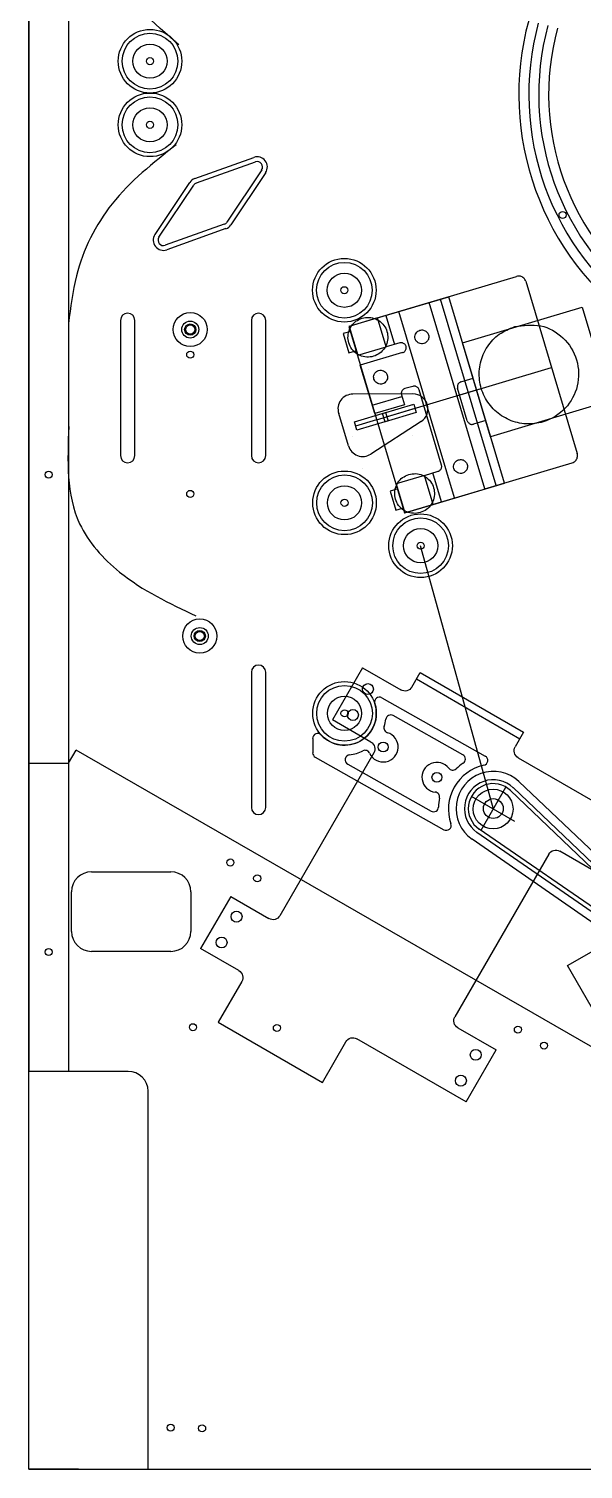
# Model space of a CAD drawing. Extents: x 0 to 20.2, y 0 to 43.8.
# Drawn here: x 0 to 6.97, y 0 to 18.1 of the extents above; entities that cross this region are included whole.
import ezdxf

# ---------------------------------------------------------------- set-up
doc = ezdxf.new("R2010")
doc.units = 0
doc.header["$MEASUREMENT"] = 0
for name, color, linetype, true_color in [('1_250BIT_500DEP', 5, 'Continuous', 0x0000ff), ('2_250BIT_250DEP', 5, 'Continuous', 0x0000ff), ('3_250BIT_500TAB', 5, 'Continuous', 0x0000ff), ('5_250BIT_250SPEC', 5, 'Continuous', 0x0000ff), ('6_125BIT_500DEP', 5, 'Continuous', 0x0000ff), ('7_VCARVE_BIT', 5, 'Continuous', 0x0000ff), ('8_250BIT_500OUTLINE', 5, 'Continuous', 0x0000ff), ('DF_COMPONENTS', 4, 'Continuous', 0x00ffff)]:
    doc.layers.add(name, color=color, linetype=linetype, true_color=true_color)

msp = doc.modelspace()

# ---------------------------------------------------------------- linework, layer by layer
at = {"layer": '1_250BIT_500DEP', "linetype": 'Continuous'}
for p, q in [((2.108, 16.166), (2.85, 16.431)), ((2.929, 16.33), (2.491, 15.674)), ((1.637, 15.484), (2.074, 16.14)), ((2.458, 15.648), (1.716, 15.383)), ((4.83, 13.515), (4.076, 13.511)), ((4.019, 12.863), (3.898, 13.27)), ((4.933, 13.169), (4.301, 12.759))]:
    msp.add_line(p, q, dxfattribs=at)
msp.add_circle((5.839, 8.297), 0.25, dxfattribs=at)
for centre, radius, start, end in [((2.872, 16.367), 0.0675, 326.2633, 109.6475), ((2.13, 16.102), 0.0675, 109.6478, 146.2629), ((2.435, 15.712), 0.0675, 289.6478, 326.2629), ((1.693, 15.447), 0.0675, 146.2632, 289.6476), ((4.07, 13.329), 0.182, 87.9398, 199), ((4.831, 13.327), 0.188, 302.9749, 90.3015), ((4.199, 12.916), 0.187, 196.638, 302.9749)]:
    msp.add_arc(centre, radius, start, end, dxfattribs=at)
for points in [[(4.192, 14.467), (4.165, 14.456), (4.111, 14.433), (4.051, 14.367), (4.016, 14.286), (4.01, 14.198), (4.036, 14.113), (4.089, 14.042), (4.163, 13.993), (4.249, 13.973), (4.337, 13.983), (4.416, 14.023), (4.477, 14.087), (4.512, 14.168), (4.517, 14.257), (4.492, 14.342), (4.439, 14.413), (4.365, 14.461), (4.278, 14.483), (4.221, 14.472), (4.192, 14.467)], [(4.779, 12.503), (4.752, 12.491), (4.698, 12.469), (4.638, 12.403), (4.603, 12.322), (4.597, 12.234), (4.623, 12.149), (4.676, 12.078), (4.75, 12.029), (4.836, 12.009), (4.924, 12.019), (5.003, 12.058), (5.064, 12.123), (5.099, 12.204), (5.104, 12.293), (5.079, 12.378), (5.026, 12.449), (4.952, 12.497), (4.865, 12.519), (4.808, 12.508), (4.779, 12.503)]]:
    msp.add_open_spline(points, degree=3, knots=[0, 0, 0, 0, 0.055822, 0.110845, 0.166667, 0.222489, 0.277511, 0.333333, 0.389155, 0.444178, 0.5, 0.555822, 0.610845, 0.666667, 0.722489, 0.777511, 0.833333, 0.889155, 0.944178, 1, 1, 1, 1], dxfattribs=at)
at = {"layer": '2_250BIT_250DEP', "linetype": 'Continuous'}
for p, q in [((2.088, 16.222), (2.83, 16.487)), ((2.979, 16.296), (2.541, 15.641)), ((1.587, 15.518), (2.024, 16.173)), ((2.478, 15.592), (1.736, 15.327))]:
    msp.add_line(p, q, dxfattribs=at)
for centre, start, end in [((2.872, 16.367), 326.2631, 109.6476), ((2.13, 16.102), 109.6478, 146.2629), ((2.435, 15.712), 289.6478, 326.2629), ((1.693, 15.447), 146.2632, 289.6476)]:
    msp.add_arc(centre, 0.128, start, end, dxfattribs=at)
at = {"layer": '3_250BIT_500TAB', "linetype": 'Continuous'}
for p, q in [((0.788, 7.508), (1.787, 7.508)), ((0.538, 6.758), (0.538, 7.258)), ((2.037, 7.258), (2.037, 6.758)), ((1.787, 6.508), (0.788, 6.508))]:
    msp.add_line(p, q, dxfattribs=at)
for centre, radius, start, end in [((9.704, 17.281), 3.167, 164.8041, 15.1959), ((0.788, 7.258), 0.25, 90, 180), ((1.787, 7.258), 0.25, 0, 90), ((0.788, 6.758), 0.25, 180, 270), ((1.787, 6.758), 0.25, 270, 0)]:
    msp.add_arc(centre, radius, start, end, dxfattribs=at)
at = {"layer": '5_250BIT_250SPEC', "linetype": 'Continuous'}
for radius in [3.542, 3.417, 3.292]:
    msp.add_arc((9.704, 17.281), radius, 164.8041, 15.1959, dxfattribs=at)
at = {"layer": '6_125BIT_500DEP', "linetype": 'Continuous'}
for p, q in [((2.108, 16.166), (2.85, 16.431)), ((2.929, 16.33), (2.491, 15.674)), ((1.637, 15.484), (2.074, 16.14)), ((2.458, 15.648), (1.716, 15.383)), ((1.153, 14.439), (1.153, 12.739)), ((1.333, 12.739), (1.333, 14.439)), ((2.799, 14.439), (2.799, 12.739)), ((2.979, 12.739), (2.979, 14.439)), ((2.799, 10.017), (2.799, 8.317)), ((2.979, 8.317), (2.979, 10.017))]:
    msp.add_line(p, q, dxfattribs=at)
for centre, radius, start, end in [((2.872, 16.367), 0.0675, 326.2633, 109.6475), ((2.13, 16.102), 0.0675, 109.6478, 146.2629), ((2.435, 15.712), 0.0675, 289.6478, 326.2629), ((1.693, 15.447), 0.0675, 146.2632, 289.6476), ((1.243, 14.439), 0.09, 0, 180), ((2.889, 14.439), 0.09, 0, 180), ((1.243, 12.739), 0.09, 180, 0), ((2.889, 12.739), 0.09, 180, 0), ((2.889, 10.017), 0.09, 0, 180), ((2.889, 8.317), 0.09, 180, 0)]:
    msp.add_arc(centre, radius, start, end, dxfattribs=at)
at = {"layer": '7_VCARVE_BIT', "linetype": 'Continuous'}
for centre, radius in [((1.524, 17.697), 0.0445), ((1.524, 16.897), 0.0445), ((3.968, 14.818), 0.0445), ((2.03, 14.324), 0.0575), ((2.03, 14.008), 0.0445), ((0.25, 12.5), 0.0445), ((2.03, 12.258), 0.0445), ((3.97, 12.146), 0.0445), ((4.927, 11.607), 0.0445), ((2.15, 10.472), 0.0575), ((3.97, 9.5), 0.0445), ((2.535, 7.625), 0.0445), ((2.872, 7.426), 0.0445), ((0.25, 6.5), 0.0445), ((2.064, 5.555), 0.0445), ((3.12, 5.546), 0.0445), ((6.15, 5.525), 0.0445), ((6.479, 5.324), 0.0445), ((1.784, 0.522), 0.0445), ((2.179, 0.514), 0.0445)]:
    msp.add_circle(centre, radius, dxfattribs=at)
at = {"layer": '8_250BIT_500OUTLINE', "linetype": 'Continuous'}
for p, q in [((0, 38.5), (0, 5)), ((1.25, 5), (0, 5)), ((1.5, 0), (1.5, 4.75)), ((1.5, 0), (18.035, 0))]:
    msp.add_line(p, q, dxfattribs=at)
msp.add_arc((1.25, 4.75), 0.25, 0, 90, dxfattribs=at)
at = {"layer": 'DF_COMPONENTS', "linetype": 'Continuous'}
for p, q in [((0, 5), (0, 38.5)), ((0.5, 38.5), (0.5, 5)), ((5.034, 14.664), (6.134, 14.992)), ((6.249, 14.931), (6.896, 12.764)), ((5.28, 14.737), (4.023, 14.361)), ((4.385, 14.47), (5.28, 14.737)), ((5.876, 12.363), (5.176, 14.706)), ((5.587, 13.712), (5.28, 14.737)), ((5.981, 12.395), (5.28, 14.737)), ((4.489, 14.501), (4.598, 14.136)), ((5.352, 12.207), (4.652, 14.549)), ((5.734, 12.321), (5.034, 14.664)), ((5.454, 14.155), (6.959, 14.605)), ((6.959, 14.605), (7.311, 13.426)), ((4.023, 14.361), (4.723, 12.019)), ((4.385, 14.47), (4.03, 14.364)), ((4.03, 14.364), (4.139, 14)), ((4.493, 14.105), (4.385, 14.47)), ((4.494, 14.105), (4.385, 14.47)), ((4.917, 14.316), (4.917, 14.316)), ((6.11, 14.362), (6.11, 14.362)), ((4.049, 14.301), (3.953, 14.273)), ((3.953, 14.273), (4.024, 14.033)), ((4.12, 14.062), (4.049, 14.301)), ((4.665, 14.156), (4.494, 14.105)), ((4.93, 14.274), (4.93, 14.274)), ((5.807, 12.977), (5.454, 14.155)), ((4.024, 14.033), (4.12, 14.062)), ((4.139, 14), (4.493, 14.105)), ((4.701, 14.034), (4.168, 13.875)), ((4.744, 14.113), (4.744, 14.113)), ((4.35, 13.267), (4.168, 13.875)), ((4.273, 13.824), (4.273, 13.824)), ((4.399, 13.809), (4.399, 13.809)), ((4.411, 13.768), (4.411, 13.768)), ((5.384, 13.492), (6.572, 13.847)), ((4.828, 13.61), (4.729, 13.581)), ((5.514, 13.177), (5.391, 13.587)), ((5.434, 13.666), (5.587, 13.712)), ((5.63, 13.566), (5.69, 13.584)), ((4.319, 13.372), (4.692, 13.483)), ((4.373, 13.19), (5.63, 13.566)), ((4.686, 13.502), (4.723, 13.379)), ((5.19, 12.621), (4.907, 13.568)), ((7.311, 13.426), (5.807, 12.977)), ((4.094, 13.164), (4.486, 13.281)), ((4.723, 13.379), (4.35, 13.267)), ((4.373, 13.19), (4.857, 13.335)), ((4.449, 13.27), (4.841, 13.387)), ((4.481, 13.165), (4.449, 13.27)), ((4.872, 13.283), (4.481, 13.165)), ((4.486, 13.281), (4.517, 13.176)), ((4.82, 13.37), (4.82, 13.37)), ((4.841, 13.387), (4.872, 13.283)), ((4.125, 13.059), (4.094, 13.164)), ((4.373, 13.19), (4.109, 13.111)), ((4.517, 13.176), (4.125, 13.059)), ((5.746, 13.18), (5.593, 13.135)), ((5.981, 12.395), (5.746, 13.18)), ((4.075, 12.979), (4.075, 12.979)), ((4.83, 12.988), (4.83, 12.988)), ((5.404, 12.687), (5.404, 12.687)), ((4.2, 12.572), (4.2, 12.572)), ((4.779, 12.503), (4.779, 12.503)), ((4.976, 12.491), (5.147, 12.542)), ((5.189, 12.158), (5.08, 12.522)), ((5.417, 12.646), (5.417, 12.646)), ((5.734, 12.321), (6.834, 12.65)), ((4.64, 12.323), (4.544, 12.294)), ((4.976, 12.491), (4.621, 12.385)), ((4.621, 12.385), (4.73, 12.021)), ((4.712, 12.083), (4.64, 12.323)), ((4.723, 12.019), (5.981, 12.395)), ((5.085, 12.127), (4.976, 12.491)), ((5.085, 12.127), (4.976, 12.491)), ((5.085, 12.127), (5.981, 12.395)), ((4.544, 12.294), (4.616, 12.055)), ((4.616, 12.055), (4.712, 12.083)), ((4.73, 12.021), (5.085, 12.127)), ((5.845, 8.294), (4.927, 11.607)), ((4.198, 10.072), (3.82, 9.417)), ((4.198, 10.072), (4.679, 9.794)), ((4.816, 9.831), (4.921, 10.013)), ((4.921, 10.013), (6.221, 9.262)), ((4.874, 9.932), (6.175, 9.181)), ((4.441, 9.696), (5.74, 8.963)), ((4.301, 9.139), (3.82, 9.417)), ((5.458, 8.978), (4.582, 9.473)), ((6.221, 9.262), (6.116, 9.08)), ((3.57, 9.184), (3.57, 9.004)), ((0, 0), (0, 8.875)), ((0, 8.875), (0.5, 8.875)), ((0.5, 8.875), (0.594, 9.038)), ((7.938, 4.812), (0.594, 9.038)), ((4.338, 9.003), (3.157, 6.957)), ((3.602, 8.95), (5.218, 8.038)), ((6.153, 8.943), (7.535, 8.145)), ((4.01, 8.862), (5.059, 8.271)), ((5.996, 8.568), (5.683, 8.026)), ((6.057, 8.531), (7.855, 6.813)), ((7.891, 6.851), (6.091, 8.566)), ((7.968, 6.931), (6.164, 8.644)), ((6.11, 8.141), (5.568, 8.454)), ((6.774, 6.329), (10.477, 8.467)), ((5.634, 8.005), (7.68, 6.591)), ((7.71, 6.635), (5.662, 8.045)), ((7.617, 6.501), (5.574, 7.917)), ((6.54, 7.732), (5.358, 5.686)), ((7.157, 7.49), (6.676, 7.768)), ((2.539, 7.198), (2.161, 6.544)), ((2.539, 7.198), (3.02, 6.92)), ((2.642, 6.266), (2.161, 6.544)), ((8.024, 4.164), (6.774, 6.329)), ((2.679, 6.129), (2.383, 5.618)), ((2.383, 5.618), (3.692, 4.862)), ((5.395, 5.549), (5.876, 5.271)), ((3.692, 4.862), (3.988, 5.373)), ((5.498, 4.617), (4.124, 5.41)), ((5.498, 4.617), (5.876, 5.271)), ((0.5, 5), (0, 5)), ((0, 0), (0, 0.688)), ((0, 0), (18.375, 0)), ((0.625, 0), (0, 0))]:
    msp.add_line(p, q, dxfattribs=at)
for centre, radius in [((1.524, 17.697), 0.4), ((1.524, 17.697), 0.35), ((1.524, 17.697), 0.215), ((1.524, 16.897), 0.4), ((1.524, 16.897), 0.35), ((1.524, 16.897), 0.215), ((6.712, 15.764), 0.0445), ((3.968, 14.818), 0.4), ((3.968, 14.818), 0.35), ((3.968, 14.818), 0.215), ((2.03, 14.324), 0.215), ((2.03, 14.324), 0.107), ((2.03, 14.324), 0.07), ((3.97, 12.146), 0.4), ((3.97, 12.146), 0.35), ((3.97, 12.146), 0.215), ((4.927, 11.607), 0.4), ((4.927, 11.607), 0.35), ((4.927, 11.607), 0.215), ((2.15, 10.472), 0.215), ((2.15, 10.472), 0.107), ((2.15, 10.472), 0.07), ((3.97, 9.5), 0.4), ((3.97, 9.5), 0.35), ((4.264, 9.805), 0.069), ((3.97, 9.5), 0.215), ((4.076, 9.48), 0.069), ((4.456, 9.077), 0.0625), ((5.132, 8.696), 0.0625), ((5.839, 8.297), 0.25), ((5.841, 8.303), 0.125), ((2.612, 6.945), 0.069), ((2.424, 6.62), 0.069), ((5.62, 5.208), 0.069), ((5.433, 4.883), 0.069)]:
    msp.add_circle(centre, radius, dxfattribs=at)
for centre, radius, start, end in [((3.97, 9.5), 0.4, 223.1363, 17.8192), ((4.41, 9.642), 0.0625, 60.5696, 197.8192), ((3.97, 9.5), 0.525, 341.8317, 351.9965), ((4.552, 9.418), 0.0625, 60.5696, 171.9965), ((3.632, 9.184), 0.0625, 43.1363, 180), ((4.456, 9.077), 0.188, 204.7283, 73.2883), ((4.528, 9.317), 0.0625, 161.8317, 253.2883), ((3.632, 9.004), 0.0625, 180, 240.5696), ((4.041, 8.917), 0.0625, 96.9691, 240.5696), ((3.97, 9.5), 0.525, 276.9691, 296.1849), ((4.229, 8.973), 0.0625, 24.7283, 116.1849), ((5.132, 8.696), 0.188, 37.3516, 263.7876), ((5.839, 8.297), 0.688, 123.29, 132.7309), ((5.428, 8.924), 0.0625, 303.29, 60.5696), ((5.709, 8.909), 0.0625, 281.9792, 60.5696), ((5.839, 8.297), 0.562, 101.9792, 199.1599), ((5.33, 8.848), 0.0625, 217.3516, 312.7309), ((5.841, 8.303), 0.469, 46.4792, 235.2708), ((5.104, 8.448), 0.0625, 348.4082, 83.7876), ((5.841, 8.303), 0.363, 46.3868, 235.3632), ((5.841, 8.303), 0.314, 46.1276, 235.2708), ((5.839, 8.297), 0.688, 168.4082, 177.8492), ((5.09, 8.325), 0.0625, 240.5696, 357.8492), ((5.249, 8.092), 0.0625, 240.5696, 19.1599)]:
    msp.add_arc(centre, radius, start, end, dxfattribs=at)
for points, knots in [([(1.886, 17.902), (1.57, 18.177), (1.007, 18.666), (0.639, 19.876), (0.566, 20.69), (0.521, 21.185)], [0, 0, 0, 0, 1.226824, 2.187431, 3.685813, 3.685813, 3.685813, 3.685813]), ([(1.854, 16.646), (1.564, 16.418), (1.007, 15.98), (0.589, 15.137), (0.524, 14.602), (0.5, 14.4)], [0, 0, 0, 0, 1.097153, 2.104964, 2.713003, 2.713003, 2.713003, 2.713003]), ([(6.249, 14.931), (6.246, 14.938), (6.24, 14.953), (6.224, 14.972), (6.205, 14.986), (6.182, 14.995), (6.158, 14.998), (6.142, 14.994), (6.134, 14.992)], [0, 0, 0, 0, 0.167128, 0.332872, 0.5, 0.667128, 0.832872, 1, 1, 1, 1]), ([(4.917, 14.316), (4.908, 14.312), (4.889, 14.304), (4.868, 14.281), (4.856, 14.253), (4.854, 14.222), (4.863, 14.192), (4.881, 14.167), (4.907, 14.15), (4.937, 14.143), (4.973, 14.147), (5.009, 14.169), (5.032, 14.211), (5.03, 14.258), (5.005, 14.298), (4.963, 14.322), (4.933, 14.318), (4.917, 14.316)], [0, 0, 0, 0, 0.055997, 0.111193, 0.16719, 0.223187, 0.278382, 0.334379, 0.390376, 0.445572, 0.501569, 0.58547, 0.666883, 0.750785, 0.834686, 0.916099, 1, 1, 1, 1]), ([(6.11, 14.362), (6.042, 14.334), (5.908, 14.278), (5.757, 14.113), (5.668, 13.91), (5.656, 13.689), (5.719, 13.477), (5.851, 13.299), (6.036, 13.177), (6.252, 13.126), (6.508, 13.155), (6.765, 13.314), (6.925, 13.611), (6.916, 13.951), (6.739, 14.236), (6.438, 14.406), (6.221, 14.377), (6.11, 14.362)], [0, 0, 0, 0, 0.055997, 0.111193, 0.16719, 0.223187, 0.278382, 0.334379, 0.390376, 0.445572, 0.501569, 0.58547, 0.666883, 0.750784, 0.834686, 0.916099, 1, 1, 1, 1]), ([(4.744, 14.113), (4.742, 14.118), (4.738, 14.129), (4.727, 14.141), (4.713, 14.151), (4.698, 14.157), (4.681, 14.159), (4.67, 14.157), (4.665, 14.156)], [0, 0, 0, 0, 0.167128, 0.332872, 0.5, 0.667128, 0.832873, 1, 1, 1, 1]), ([(4.701, 14.034), (4.706, 14.036), (4.717, 14.04), (4.73, 14.051), (4.739, 14.064), (4.745, 14.08), (4.747, 14.097), (4.745, 14.108), (4.744, 14.113)], [0, 0, 0, 0, 0.167128, 0.332872, 0.5, 0.667128, 0.832873, 1, 1, 1, 1]), ([(4.399, 13.809), (4.389, 13.806), (4.37, 13.798), (4.349, 13.775), (4.337, 13.746), (4.335, 13.715), (4.344, 13.686), (4.362, 13.661), (4.388, 13.644), (4.418, 13.636), (4.449, 13.64), (4.477, 13.654), (4.498, 13.677), (4.511, 13.705), (4.512, 13.736), (4.504, 13.766), (4.485, 13.791), (4.459, 13.807), (4.429, 13.815), (4.409, 13.811), (4.399, 13.809)], [0, 0, 0, 0, 0.055822, 0.110845, 0.166667, 0.222488, 0.277511, 0.333333, 0.389155, 0.444178, 0.5, 0.555822, 0.610845, 0.666667, 0.722488, 0.777511, 0.833333, 0.889155, 0.944178, 1, 1, 1, 1]), ([(4.729, 13.581), (4.724, 13.579), (4.713, 13.575), (4.7, 13.564), (4.691, 13.551), (4.685, 13.535), (4.683, 13.518), (4.685, 13.507), (4.686, 13.502)], [0, 0, 0, 0, 0.167128, 0.332872, 0.5, 0.667128, 0.832873, 1, 1, 1, 1]), ([(4.907, 13.568), (4.905, 13.573), (4.901, 13.583), (4.89, 13.596), (4.876, 13.606), (4.861, 13.612), (4.844, 13.614), (4.833, 13.612), (4.828, 13.61)], [0, 0, 0, 0, 0.167128, 0.332872, 0.5, 0.667128, 0.832873, 1, 1, 1, 1]), ([(5.434, 13.666), (5.429, 13.664), (5.418, 13.66), (5.405, 13.65), (5.396, 13.636), (5.39, 13.62), (5.388, 13.604), (5.39, 13.593), (5.391, 13.587)], [0, 0, 0, 0, 0.167128, 0.332872, 0.5, 0.667128, 0.832873, 1, 1, 1, 1]), ([(0.503, 13.106), (0.486, 12.676), (0.458, 11.971), (1.196, 11.154), (1.768, 10.882), (2.102, 10.724)], [0, 0, 0, 0, 1.230176, 2.019041, 3.125208, 3.125208, 3.125208, 3.125208]), ([(5.514, 13.177), (5.516, 13.172), (5.52, 13.162), (5.531, 13.149), (5.544, 13.139), (5.56, 13.133), (5.577, 13.131), (5.587, 13.133), (5.593, 13.135)], [0, 0, 0, 0, 0.167128, 0.332872, 0.5, 0.667128, 0.832873, 1, 1, 1, 1]), ([(5.404, 12.687), (5.395, 12.683), (5.376, 12.675), (5.355, 12.652), (5.342, 12.624), (5.341, 12.593), (5.349, 12.563), (5.368, 12.538), (5.394, 12.521), (5.424, 12.514), (5.46, 12.518), (5.496, 12.54), (5.518, 12.582), (5.517, 12.629), (5.492, 12.669), (5.45, 12.693), (5.42, 12.689), (5.404, 12.687)], [0, 0, 0, 0, 0.055997, 0.111193, 0.16719, 0.223187, 0.278382, 0.334379, 0.390376, 0.445572, 0.501569, 0.58547, 0.666883, 0.750785, 0.834686, 0.916099, 1, 1, 1, 1]), ([(6.834, 12.65), (6.842, 12.653), (6.857, 12.658), (6.875, 12.674), (6.89, 12.694), (6.898, 12.716), (6.901, 12.741), (6.898, 12.756), (6.896, 12.764)], [0, 0, 0, 0, 0.167128, 0.332872, 0.5, 0.667128, 0.832872, 1, 1, 1, 1]), ([(5.147, 12.542), (5.152, 12.544), (5.162, 12.548), (5.175, 12.559), (5.185, 12.572), (5.191, 12.588), (5.193, 12.605), (5.191, 12.616), (5.19, 12.621)], [0, 0, 0, 0, 0.167128, 0.332872, 0.5, 0.667128, 0.832873, 1, 1, 1, 1])]:
    msp.add_open_spline(points, degree=3, knots=knots, dxfattribs=at)
for points in [[(4.755, 9.784), (4.729, 9.777), (4.702, 9.781), (4.679, 9.794)], [(4.816, 9.831), (4.802, 9.808), (4.781, 9.791), (4.755, 9.784)], [(4.301, 9.139), (4.324, 9.126), (4.341, 9.104), (4.348, 9.079)], [(4.348, 9.079), (4.355, 9.053), (4.351, 9.026), (4.338, 9.003)], [(6.106, 9.004), (6.099, 9.03), (6.103, 9.057), (6.116, 9.08)], [(6.153, 8.943), (6.13, 8.956), (6.113, 8.978), (6.106, 9.004)], [(6.6, 7.778), (6.626, 7.785), (6.653, 7.781), (6.676, 7.768)], [(6.54, 7.732), (6.553, 7.755), (6.575, 7.771), (6.6, 7.778)], [(3.096, 6.91), (3.07, 6.903), (3.043, 6.907), (3.02, 6.92)], [(3.157, 6.957), (3.143, 6.934), (3.121, 6.917), (3.096, 6.91)], [(2.642, 6.266), (2.665, 6.253), (2.682, 6.231), (2.689, 6.205)], [(2.689, 6.205), (2.696, 6.179), (2.692, 6.152), (2.679, 6.129)], [(5.348, 5.61), (5.342, 5.635), (5.345, 5.663), (5.358, 5.686)], [(5.395, 5.549), (5.372, 5.562), (5.355, 5.584), (5.348, 5.61)], [(3.988, 5.373), (4.001, 5.396), (4.023, 5.413), (4.048, 5.42)], [(4.048, 5.42), (4.074, 5.427), (4.101, 5.423), (4.124, 5.41)]]:
    msp.add_open_spline(points, degree=3, dxfattribs=at)

doc.saveas('drawing.dxf')
